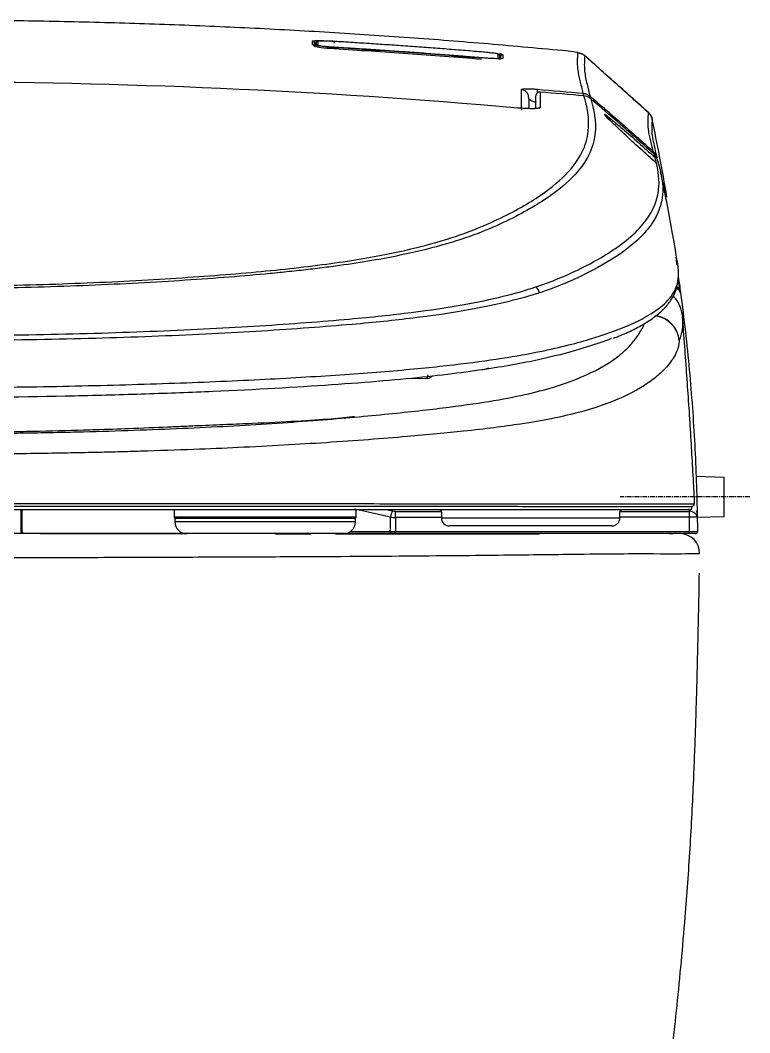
# Model space of a CAD drawing. Header units: millimetres. Extents: x -8699 to 14519, y -2727 to 7848.
# Drawn here: x 2620.3 to 2805.5, y -1674.9 to -1417.9 of the extents above; entities that cross this region are included whole.
import ezdxf

# ---------------------------------------------------------------- set-up
doc = ezdxf.new("R2010")
doc.units = ezdxf.units.MM
doc.linetypes.add('CENTER', pattern=[2, 1.25, -0.25, 0.25, -0.25])
doc.layers.add('1', color=7, linetype='Continuous', true_color=0xffffff)

msp = doc.modelspace()

# ---------------------------------------------------------------- linework, layer by layer
at = {"layer": '1', "color": 7, "linetype": 'Continuous'}
for p, q in [((2694.98, -1423.35), (2694.98, -1423.64)), ((2695.13, -1424.28), (2695.13, -1423.89)), ((2742.26, -1427.64), (2742.26, -1427.21)), ((2719.68, -1508.77), (2723.46, -1508.78)), ((2799.01, -1533.92), (2791.78, -1533.73)), ((2799.01, -1543.87), (2799.01, -1533.92)), ((2620.6, -1547.7), (2620.6, -1542.2)), ((2659.41, -1542.2), (2659.41, -1543.9)), ((2659.61, -1544.4), (2659.61, -1545.22)), ((2705.41, -1544.4), (2659.61, -1544.4)), ((2705.41, -1545.22), (2705.41, -1544.4)), ((2705.61, -1543.9), (2705.61, -1542.2)), ((2727.23, -1542.7), (2727.23, -1544.22)), ((2772.54, -1544.22), (2772.54, -1542.7)), ((2792.18, -1544.05), (2799.01, -1543.87)), ((2770.54, -1546.22), (2729.23, -1546.22)), ((2626.97, -1548.2), (2622.5, -1548.2)), ((2625.5, -1548.2), (2624.71, -1548.2)), ((2635.45, -1548.2), (2625.5, -1548.2)), ((2625.5, -1548.2), (2626.47, -1548.2)), ((2626.47, -1548.2), (2662.08, -1548.2)), ((2626.99, -1548.2), (2626.97, -1548.2)), ((2628.22, -1548.2), (2628.43, -1548.2)), ((2630.21, -1548.2), (2628.22, -1548.2)), ((2628.43, -1548.2), (2630.42, -1548.2)), ((2630.42, -1548.2), (2630.21, -1548.2)), ((2635.38, -1548.2), (2637.37, -1548.2)), ((2635.38, -1548.2), (2635.38, -1548.2)), ((2635.38, -1548.2), (2635.45, -1548.2)), ((2637.44, -1548.2), (2637.37, -1548.2)), ((2637.37, -1548.2), (2637.37, -1548.2)), ((2649.37, -1548.2), (2637.44, -1548.2)), ((2637.44, -1548.2), (2637.44, -1548.2)), ((2642.15, -1548.2), (2640.16, -1548.2)), ((2640.16, -1548.2), (2640.37, -1548.2)), ((2640.37, -1548.2), (2642.36, -1548.2)), ((2642.36, -1548.2), (2642.15, -1548.2)), ((2650.66, -1548.2), (2648.67, -1548.2)), ((2648.67, -1548.2), (2648.88, -1548.2)), ((2648.88, -1548.2), (2650.87, -1548.2)), ((2649.31, -1548.2), (2651.29, -1548.2)), ((2649.31, -1548.2), (2649.31, -1548.2)), ((2649.31, -1548.2), (2649.37, -1548.2)), ((2650.87, -1548.2), (2650.66, -1548.2)), ((2651.36, -1548.2), (2651.29, -1548.2)), ((2651.29, -1548.2), (2651.29, -1548.2)), ((2659.65, -1548.2), (2651.36, -1548.2)), ((2651.36, -1548.2), (2651.36, -1548.2)), ((2659.48, -1548.2), (2657.8, -1548.2)), ((2657.8, -1548.2), (2658.01, -1548.2)), ((2658.01, -1548.2), (2660, -1548.2)), ((2660, -1548.2), (2659.48, -1548.2)), ((2659.65, -1548.2), (2662.08, -1548.2)), ((2662.24, -1548.2), (2660.33, -1548.2)), ((2687.14, -1548.3), (2685.14, -1548.3)), ((2694.14, -1548.3), (2687.14, -1548.3)), ((2750.14, -1548.3), (2700.39, -1548.3)), ((2716.15, -1548.2), (2702.78, -1548.2)), ((2790.23, -1548.2), (2715.61, -1548.2)), ((2788.22, -1548.2), (2716.15, -1548.2)), ((2752.14, -1548.3), (2750.14, -1548.3)), ((2791.43, -1548.2), (2788.22, -1548.2))]:
    msp.add_line(p, q, dxfattribs=at)
at = {"layer": '1', "color": 8, "linetype": 'Continuous'}
for p, q in [((2695.3, -1423.55), (2695.3, -1424.5)), ((2742.14, -1427.84), (2742.14, -1426.89)), ((2620.79, -1542.2), (2620.79, -1547.7)), ((2659.41, -1543.9), (2705.61, -1543.9)), ((2715.62, -1542.61), (2727.22, -1542.6)), ((2727.23, -1544.1), (2715.62, -1544.11)), ((2727.23, -1544.22), (2772.54, -1544.22)), ((2790.18, -1544.04), (2772.54, -1544.06)), ((2772.56, -1542.55), (2790.18, -1542.54)), ((2705.41, -1545.22), (2659.61, -1545.22)), ((2620.6, -1547.7), (2620.79, -1547.7)), ((2622.5, -1548.2), (2622.5, -1548.2)), ((2626.97, -1548.2), (2626.97, -1548.2)), ((2704.12, -1547.69), (2714.28, -1547.69)), ((2715.61, -1547.69), (2790.23, -1547.69))]:
    msp.add_line(p, q, dxfattribs=at)
at = {"layer": '1', "color": 7, "linetype": 'Continuous'}
for centre, radius, start, end in [((2659.91, -1543.9), 0.5, 180, 270), ((2705.11, -1543.9), 0.5, 270, 0), ((2729.23, -1544.22), 2, 180, 270), ((2770.54, -1544.22), 2, 270, 0), ((2662.61, -1545.22), 3, 180, 270), ((2702.41, -1545.22), 3, 270, 0)]:
    msp.add_arc(centre, radius, start, end, dxfattribs=at)
at = {"layer": '1', "color": 7, "linetype": 'Continuous', "extrusion": (0, 0, -1)}
for centre, start, end in [((-2726.73, -1542.7), 90, 180), ((-2773.04, -1542.7), 0, 90)]:
    msp.add_arc(centre, 0.5, start, end, dxfattribs=at)
at = {"layer": '1', "color": 7, "linetype": 'Continuous', "extrusion": (5.52999e-06, 0, 1)}
msp.add_arc((2787.77, -1553.2, 0.01), 5, 359.7139, 88.5637, dxfattribs=at)
at = {"layer": '1', "color": 7, "linetype": 'Continuous'}
for centre, major_axis, ratio, start_param, end_param in [((2694.48, -1423.65), (0.498, 0.05), 0.998498, 6.183663, 7.697316), ((2699.98, -1423.68), (-0.03, -0.499), 0.004927, 3.194455, 4.71239), ((2747.39, -1437.49), (-2, -0.02), 0.996638, 3.140477, 4.613313), ((2752.21, -1437.11), (1, 0), 0.997777, 1.480567, 3.141593), ((2751.42, -1437.37), (0.17, 1.99), 0.077848, 5.291413, 6.202587), ((2763.06, -1438.39), (0.18, 1.99), 0.076154, 5.457656, 6.202841), ((2763.62, -1438.63), (1.3, 1.52), 0.471674, 5.668058, 6.228943), ((2790.09, -1541.4), (0, 0.8), 0.999695, 3.141593, 4.796082), ((2790.93, -1540.7), (0, 0.5), 0.999682, 3.141593, 4.79615), ((2595.62, -1896.22), (443.55, 0), 0.827876, 1.298708, 1.302292), ((2791.73, -1547.7), (0, -0.5), 0.999998, 0, 0.345067), ((2791.73, -1547.7), (0, -0.5), 0.999998, 0.984658, 1.581858)]:
    msp.add_ellipse(centre, major_axis=major_axis, ratio=ratio, start_param=start_param, end_param=end_param, dxfattribs=at)
at = {"layer": '1', "color": 8, "linetype": 'Continuous'}
for centre, major_axis, ratio, start_param, end_param in [((2752.21, -1441.05), (-1, 0), 0.996949, 4.622245, 5.338396), ((2749.4, -1487.83), (-0.95, 2.85), 0.951883, 4.666015, 5.264382), ((2785.96, -1487.39), (1.98, 0.27), 0.767498, 0.005108, 0.980863), ((2785.94, -1487.27), (1.99, 0.2), 0.996329, 0.037766, 0.924983), ((2780.65, -1499.77), (6.95, -0.8), 0.98098, 0.204124, 1.571326), ((2780.65, -1499.77), (6.55, -2.47), 0.995853, 0.447275, 1.787462), ((2714.82, -1544.06), (-0.45, -1.95), 0.262355, 3.863487, 4.755034), ((2715.62, -1544.15), (0, 2), 0.001161, 4.729804, 5.591727), ((2790.18, -1544.08), (2, 0.04), 0.770266, 6.282543, 7.840039), ((2790.18, -1544.08), (0, -2), 0.001161, 1.588211, 2.450135), ((2790.18, -1544.08), (2, 0.04), 0.017392, 6.282776, 7.852531), ((2621.1, -1548), (0, -0.2), 0.05685, 4.712389, 6.283185), ((2714.41, -1547.7), (0, 0.5), 0.265044, 1.553343, 3.141593), ((2715.61, -1547.7), (0, 0.5), 0.001144, 3.141593, 4.729805), ((2790.23, -1547.7), (0, 0.5), 0.001144, 3.141593, 4.729805)]:
    msp.add_ellipse(centre, major_axis=major_axis, ratio=ratio, start_param=start_param, end_param=end_param, dxfattribs=at)
at = {"layer": '1', "color": 7, "linetype": 'Continuous'}
for points, degree, knots in [([(2757.95, -1425.59), (2751.27, -1424.97), (2737.88, -1423.75), (2717.76, -1422.21), (2697.56, -1420.88), (2677.3, -1419.79), (2656.98, -1418.94), (2636.58, -1418.33), (2616.12, -1417.95), (2602.46, -1417.91), (2595.62, -1417.88)], 3, [0, 0, 0, 0, 0.12387, 0.248032, 0.3725, 0.497291, 0.622419, 0.747903, 0.873757, 1, 1, 1, 1]), ([(2694.98, -1423.65), (2694.98, -1423.81), (2694.98, -1423.96), (2694.98, -1424.27), (2694.98, -1424.43), (2694.98, -1424.59)], 3, [0, 0, 0, 0, 0.50392, 0.50392, 1, 1, 1, 1]), ([(2700.07, -1423.26), (2699.8, -1423.24), (2699.26, -1423.21), (2698.21, -1423.17), (2697.03, -1423.14), (2696.27, -1423.16), (2695.93, -1423.2), (2695.9, -1423.22), (2695.89, -1423.24)], 3, [0, 0, 0, 0, 0.12332, 0.249054, 0.499672, 0.749896, 0.87584, 1, 1, 1, 1]), ([(2700.01, -1424.75), (2699.65, -1424.73), (2698.93, -1424.68), (2697.55, -1424.58), (2696.01, -1424.43), (2695, -1424.28), (2694.67, -1424.2), (2694.61, -1424.17), (2694.6, -1424.17)], 3, [0, 0, 0, 0, 0.141789, 0.285863, 0.570125, 0.853528, 0.996959, 1, 1, 1, 1]), ([(2695.31, -1424.51), (2695.3, -1424.58), (2695.82, -1424.68), (2697.58, -1424.89), (2698.81, -1425), (2700.06, -1425.07)], 3, [0, 0, 0, 0, 0.5, 0.5, 1, 1, 1, 1]), ([(2695.89, -1424.19), (2695.9, -1424.21), (2695.93, -1424.24), (2696.27, -1424.32), (2697.03, -1424.43), (2698.21, -1424.55), (2699.26, -1424.63), (2699.81, -1424.67), (2700.08, -1424.68)], 3, [0, 0, 0, 0, 0.1232, 0.249349, 0.499665, 0.749508, 0.875842, 1, 1, 1, 1]), ([(2741.61, -1426.5), (2741.59, -1426.48), (2741.56, -1426.45), (2741.22, -1426.37), (2740.46, -1426.24), (2739.28, -1426.1), (2738.23, -1425.99), (2737.68, -1425.95), (2737.41, -1425.92)], 3, [0, 0, 0, 0, 0.123305, 0.249447, 0.49967, 0.749478, 0.875791, 1, 1, 1, 1]), ([(2761.92, -1426.13), (2761.92, -1426.08), (2761.46, -1425.99), (2759.97, -1425.79), (2758.99, -1425.68), (2757.95, -1425.59)], 3, [0, 0, 0, 0, 0.5, 0.5, 1, 1, 1, 1]), ([(2742.75, -1427.6), (2742.74, -1427.6), (2742.68, -1427.62), (2742.34, -1427.65), (2741.34, -1427.66), (2739.79, -1427.59), (2738.42, -1427.5), (2737.7, -1427.44), (2737.34, -1427.42)], 3, [0, 0, 0, 0, 0.00347, 0.147436, 0.431364, 0.714648, 0.85807, 1, 1, 1, 1]), ([(2742.3, -1427.1), (2742.3, -1427.04), (2742.31, -1426.99), (2742.35, -1426.88), (2742.38, -1426.83), (2742.45, -1426.74), (2742.49, -1426.7), (2742.58, -1426.65), (2742.64, -1426.62), (2742.72, -1426.6), (2742.75, -1426.6), (2742.8, -1426.6), (2742.82, -1426.6), (2742.84, -1426.6)], 3, [0, 0, 0, 0, 0.203838, 0.203838, 0.407677, 0.407677, 0.611515, 0.611515, 0.815354, 0.815354, 0.920682, 0.920682, 1, 1, 1, 1]), ([(2742.3, -1427.64), (2742.3, -1427.61), (2742.3, -1427.59), (2742.3, -1427.41), (2742.3, -1427.25), (2742.3, -1427.1)], 3, [0, 0, 0, 0, 0.1347, 0.1347, 1, 1, 1, 1]), ([(2779.88, -1441.36), (2778.58, -1440.22), (2775.97, -1437.9), (2770.45, -1432.98), (2766.33, -1429.29), (2763.54, -1426.78)], 3, [0, 0, 0, 0, 0.251182, 0.498276, 1, 1, 1, 1]), ([(2779.82, -1441.38), (2779.14, -1440.77), (2778.34, -1440.05), (2777.41, -1439.21), (2776.74, -1438.62), (2774.84, -1436.92), (2772.51, -1434.83), (2769.81, -1432.41), (2767.11, -1429.99), (2764.99, -1428.09), (2763.64, -1426.88)], 3, [0, 0, 0, 0, 0.126179, 0.147851, 0.174122, 0.248823, 0.499995, 0.606753, 0.74895, 1, 1, 1, 1]), ([(2765.14, -1437.81), (2765.06, -1437.74), (2764.98, -1437.67), (2764.67, -1437.46), (2764.42, -1437.33), (2763.92, -1437.15), (2763.68, -1437.1), (2763.43, -1437.08)], 3, [0, 0, 0, 0, 0.169363, 0.169363, 0.611484, 0.611484, 1, 1, 1, 1]), ([(2781.18, -1451.83), (2778.32, -1449.28), (2775.48, -1446.77), (2770.07, -1442.03), (2767.44, -1439.76), (2765.14, -1437.81)], 3, [0, 0, 0, 0, 0.5, 0.5, 1, 1, 1, 1]), ([(2751.68, -1440.25), (2751.7, -1440.24), (2751.74, -1440.23), (2751.64, -1440.26), (2751.14, -1440.32), (2750.13, -1440.35), (2748.71, -1440.31), (2747.43, -1440.23), (2746.7, -1440.16), (2746.49, -1440.14)], 3, [0, 0, 0, 0, 0.043894, 0.153112, 0.339707, 0.568124, 0.755475, 0.928296, 1, 1, 1, 1]), ([(2784.48, -1462.75), (2783.9, -1459.3), (2782.72, -1452.7), (2781.39, -1446.14), (2780.76, -1443)], 3, [0, 0, 0, 0, 0.522237, 1, 1, 1, 1]), ([(2782.11, -1453.45), (2782.1, -1453.37), (2782.08, -1453.29), (2781.99, -1452.99), (2781.89, -1452.77), (2781.62, -1452.3), (2781.42, -1452.04), (2781.18, -1451.83)], 3, [0, 0, 0, 0, 0.132905, 0.132905, 0.497845, 0.497845, 1, 1, 1, 1]), ([(2787.25, -1479.97), (2787.2, -1479.62), (2786.74, -1476.62), (2785.77, -1471.14), (2784.42, -1463.81), (2783.41, -1458.82), (2782.88, -1456.32)], 3, [0, 0, 0, 0, 0.037052, 0.326778, 0.652897, 1, 1, 1, 1]), ([(2787.27, -1484.1), (2787.43, -1483.25), (2787.47, -1482.41), (2787.4, -1481.04), (2787.35, -1480.51), (2787.26, -1479.99)], 3, [0, 0, 0, 0, 0.617321, 0.617321, 1, 1, 1, 1]), ([(2770.95, -1498.57), (2771.39, -1498.41), (2773.24, -1497.71), (2775.98, -1496.44), (2779.18, -1494.71), (2781.85, -1492.86), (2784.07, -1490.86), (2785.76, -1488.68), (2786.78, -1486.62), (2787.09, -1485.32), (2787.16, -1484.81)], 3, [0, 0, 0, 0, 0.038394, 0.168585, 0.301893, 0.44124, 0.587303, 0.73999, 0.89788, 1, 1, 1, 1]), ([(2787.39, -1483.28), (2787.48, -1483.82), (2787.7, -1485.06), (2787.84, -1486.29), (2787.93, -1487)], 3, [0, 0, 0, 0, 0.432191, 1, 1, 1, 1]), ([(2787.79, -1486.87), (2787.79, -1486.82), (2787.74, -1486.45), (2787.67, -1485.87), (2787.59, -1485.08), (2787.53, -1484.58), (2787.5, -1484.31)], 3, [0, 0, 0, 0, 0.026698, 0.225595, 0.549926, 1, 1, 1, 1]), ([(2788.45, -1493.09), (2788.4, -1492.71), (2788.31, -1491.93), (2787.87, -1490.42), (2787.12, -1489.02), (2786.3, -1488.1), (2786.04, -1487.85)], 3, [0, 0, 0, 0, 0.207045, 0.420805, 0.838061, 1, 1, 1, 1]), ([(2787.93, -1487), (2787.93, -1487), (2787.93, -1487.01), (2787.93, -1487.05), (2787.94, -1487.08), (2787.94, -1487.11)], 3, [0, 0, 0, 0, 0.44578, 0.44578, 1, 1, 1, 1]), ([(2787.94, -1487.11), (2788.36, -1490.39), (2789.2, -1496.9), (2790.18, -1506.6), (2790.97, -1516.17), (2791.56, -1525.59), (2791.98, -1534.87), (2792.11, -1541), (2792.18, -1544.04)], 3, [0, 0, 0, 0, 0.173113, 0.343673, 0.511659, 0.677052, 0.839839, 1, 1, 1, 1]), ([(2791.34, -1536.98), (2791.08, -1532.22), (2790.55, -1522.58), (2789.56, -1507.96), (2788.82, -1498.09), (2788.45, -1493.09)], 3, [0, 0, 0, 0, 0.325133, 0.658469, 1, 1, 1, 1]), ([(2770.31, -1498.7), (2768.49, -1499.41), (2766.46, -1500.12), (2761.46, -1501.7), (2758.37, -1502.57), (2751.06, -1504.29), (2746.83, -1505.14), (2736.61, -1506.81), (2730.71, -1507.61), (2720.23, -1508.74), (2716.47, -1509.1), (2708.32, -1509.81), (2703.93, -1510.14), (2690.19, -1511.09), (2680.17, -1511.65), (2663.78, -1512.37), (2658.04, -1512.59), (2646.26, -1512.97), (2640.25, -1513.14), (2621.78, -1513.55), (2608.76, -1513.71), (2595.64, -1513.71)], 3, [0, 0, 0, 0, 0.102907, 0.102907, 0.231063, 0.231063, 0.359219, 0.359219, 0.487376, 0.487376, 0.551454, 0.551454, 0.615532, 0.615532, 0.743688, 0.743688, 0.807766, 0.807766, 0.871844, 0.871844, 1, 1, 1, 1]), ([(2738.18, -1506.45), (2738.31, -1506.44), (2738.69, -1506.38), (2739.05, -1506.23), (2739.28, -1506.1)], 3, [0, 0, 0, 0, 0.341589, 1, 1, 1, 1]), ([(2737.53, -1506.55), (2737.53, -1506.55), (2737.53, -1506.55), (2737.75, -1506.54), (2737.97, -1506.52), (2738.18, -1506.48)], 3, [0, 0, 0, 0, 0.01704, 0.01704, 1, 1, 1, 1]), ([(2723.42, -1508.78), (2723.42, -1508.78), (2723.42, -1508.78), (2723.44, -1508.78), (2723.45, -1508.78), (2723.46, -1508.78)], 3, [0, 0, 0, 0, 0.057864, 0.057864, 1, 1, 1, 1]), ([(2705.22, -1518.51), (2703.58, -1518.72), (2697.26, -1519.36), (2685.73, -1519.98), (2672.79, -1520.53), (2666.86, -1520.78), (2661.83, -1521), (2656.24, -1521.25), (2648.98, -1521.55), (2642.42, -1521.78), (2639.5, -1521.87)], 3, [0, 0, 0, 0, 0.173401, 0.549845, 0.644539, 0.739923, 0.790942, 0.834501, 0.929566, 1, 1, 1, 1]), ([(2791.43, -1540.65), (2791.44, -1540.64), (2791.46, -1540.62), (2791.48, -1540.37), (2791.48, -1539.78), (2791.44, -1538.81), (2791.39, -1537.84), (2791.36, -1537.27), (2791.34, -1536.98)], 3, [0, 0, 0, 0, 0.124907, 0.25039, 0.499639, 0.749061, 0.874627, 1, 1, 1, 1]), ([(2790.09, -1542.2), (2789.4, -1542.2), (2787.22, -1542.2), (2785.03, -1542.2), (2781.39, -1542.2), (2777.51, -1542.2), (2771.88, -1542.2), (2768.8, -1542.2), (2765.5, -1542.2), (2761.82, -1542.2), (2757.69, -1542.2), (2753.1, -1542.2), (2747.89, -1542.2), (2742.12, -1542.2), (2735.36, -1542.2), (2728.1, -1542.2), (2719.63, -1542.2), (2710.77, -1542.2), (2700.16, -1542.2), (2689.57, -1542.2), (2677.63, -1542.2), (2665.42, -1542.2), (2652.3, -1542.2), (2638.65, -1542.2), (2624.71, -1542.2), (2617.5, -1542.2), (2610.32, -1542.2), (2602.9, -1542.2), (2595.65, -1542.2)], 2, [0, 0, 0, 0.125, 0.125, 0.25, 0.25, 0.375, 0.375, 0.4375, 0.4375, 0.5, 0.5, 0.5625, 0.5625, 0.625, 0.625, 0.6875, 0.6875, 0.75, 0.75, 0.8125, 0.8125, 0.875, 0.875, 0.9375, 0.9375, 0.96875, 0.96875, 1, 1, 1]), ([(2715.62, -1542.61), (2715.61, -1542.61), (2715.61, -1542.61), (2715.34, -1542.61), (2715.07, -1542.58), (2714.82, -1542.52)], 3, [0, 0, 0, 0, 0.011269, 0.011269, 1, 1, 1, 1]), ([(2787.76, -1548.2), (2787.77, -1548.2), (2787.77, -1548.2), (2787.76, -1548.2), (2787.77, -1548.2), (2787.78, -1548.2), (2787.82, -1548.2), (2787.58, -1548.2), (2787.41, -1548.2), (2787.1, -1548.2), (2786.87, -1548.2), (2785.88, -1548.2), (2784.93, -1548.2), (2780.98, -1548.2), (2776.92, -1548.2), (2767.67, -1548.2), (2764.12, -1548.2), (2755.55, -1548.2), (2750.5, -1548.2), (2740.97, -1548.2), (2737.46, -1548.2), (2729.62, -1548.2), (2725.25, -1548.2), (2710.81, -1548.2), (2699.53, -1548.2), (2680.07, -1548.2), (2673.21, -1548.2), (2659.05, -1548.2), (2651.7, -1548.2), (2636.41, -1548.2), (2628.39, -1548.2), (2612.17, -1548.2), (2603.96, -1548.2), (2595.62, -1548.2)], 3, [0, 0, 0, 0, 0.25, 0.25, 0.3125, 0.3125, 0.375, 0.375, 0.40625, 0.40625, 0.4375, 0.4375, 0.5, 0.5, 0.625, 0.625, 0.6875, 0.6875, 0.75, 0.75, 0.78125, 0.78125, 0.8125, 0.8125, 0.875, 0.875, 0.90625, 0.90625, 0.9375, 0.9375, 0.96875, 0.96875, 1, 1, 1, 1]), ([(2621.1, -1548.2), (2621.08, -1548.2), (2621.06, -1548.19), (2620.98, -1548.19), (2620.92, -1548.17), (2620.84, -1548.13), (2620.81, -1548.11), (2620.74, -1548.05), (2620.7, -1548.01), (2620.64, -1547.91), (2620.62, -1547.86), (2620.6, -1547.77), (2620.6, -1547.73), (2620.6, -1547.7)], 3, [0, 0, 0, 0, 0.079764, 0.079764, 0.295446, 0.295446, 0.429773, 0.429773, 0.644884, 0.644884, 0.860075, 0.860075, 1, 1, 1, 1]), ([(2622.5, -1548.2), (2622.5, -1548.2), (2622.48, -1548.2), (2622.43, -1548.2), (2622.39, -1548.2), (2622.29, -1548.2), (2622.23, -1548.2), (2622.1, -1548.2), (2622.03, -1548.2), (2621.91, -1548.2), (2621.88, -1548.2), (2621.84, -1548.2)], 3, [0, 0, 0, 0, 0.223155, 0.223155, 0.446844, 0.446844, 0.670396, 0.670396, 0.893652, 0.893652, 1, 1, 1, 1]), ([(2784.98, -1548.2), (2785.09, -1548.2), (2785.2, -1548.2), (2785.41, -1548.2), (2785.51, -1548.2), (2785.69, -1548.2), (2785.77, -1548.2), (2785.88, -1548.2), (2785.93, -1548.2), (2785.97, -1548.2), (2785.98, -1548.2), (2785.98, -1548.2)], 3, [0, 0, 0, 0, 0.214883, 0.214883, 0.429772, 0.429772, 0.644572, 0.644572, 0.859181, 0.859181, 1, 1, 1, 1]), ([(2791.6, -1548.1), (2791.6, -1548.1), (2791.61, -1548.09), (2791.62, -1548.08), (2791.62, -1548.07)], 3, [0, 0, 0, 0, 0.000082, 1, 1, 1, 1]), ([(2791.62, -1548.07), (2791.62, -1548.07), (2791.63, -1548.06), (2791.63, -1548.05), (2791.63, -1548.04), (2791.63, -1548.04)], 3, [0, 0, 0, 0, 0.138709, 0.990245, 1, 1, 1, 1]), ([(2791.9, -1548.17), (2791.95, -1548.15), (2792.04, -1548.1), (2792.15, -1547.98), (2792.2, -1547.84), (2792.2, -1547.74), (2792.19, -1547.69)], 3, [0, 0, 0, 0, 0.248413, 0.504736, 0.758322, 1, 1, 1, 1]), ([(2792.77, -1553.23), (2792.79, -1553.22), (2792.78, -1553.22), (2792.77, -1553.22), (2792.76, -1553.22), (2792.76, -1553.22), (2792.77, -1553.22), (2792.76, -1553.22)], 3, [0, 0, 0, 0, 0.09693, 0.09693, 0.277544, 0.277544, 1, 1, 1, 1]), ([(2762.52, -1840.71), (2762.52, -1840.71), (2762.53, -1840.61), (2762.59, -1840.05), (2762.73, -1838.86), (2762.94, -1837.11), (2763.21, -1834.89), (2763.53, -1832.33), (2763.88, -1829.63), (2764.29, -1826.47), (2764.89, -1822.07), (2765.68, -1816.42), (2766.64, -1809.91), (2767.63, -1803.37), (2768.64, -1796.9), (2769.53, -1791.3), (2770.3, -1786.62), (2770.93, -1782.77), (2771.56, -1779), (2772.33, -1774.4), (2773.23, -1769.14), (2774.21, -1763.38), (2775.16, -1757.8), (2776.07, -1752.35), (2776.93, -1746.98), (2777.75, -1741.64), (2778.59, -1736.01), (2779.45, -1730.05), (2780.24, -1724.23), (2780.94, -1718.92), (2781.55, -1714.27), (2782.27, -1708.75), (2783.1, -1702.19), (2784.05, -1694.54), (2784.99, -1686.74), (2786.01, -1677.87), (2787.09, -1667.9), (2788.17, -1656.83), (2789.06, -1646.45), (2789.79, -1636.83), (2790.38, -1628.05), (2790.87, -1619.27), (2791.26, -1611.19), (2791.56, -1603.81), (2791.8, -1597.18), (2791.99, -1590.79), (2792.16, -1584.7), (2792.28, -1579.58), (2792.38, -1575.45), (2792.45, -1572.25), (2792.52, -1569.25), (2792.58, -1566.49), (2792.63, -1563.93), (2792.67, -1561.6), (2792.7, -1559.69), (2792.71, -1558.64), (2792.71, -1558.24)], 3, [0, 0, 0, 0, 0.020932, 0.047255, 0.069695, 0.0897, 0.107384, 0.119313, 0.130359, 0.140892, 0.151405, 0.169005, 0.186878, 0.204645, 0.222251, 0.239707, 0.250625, 0.26167, 0.273006, 0.284843, 0.306619, 0.33031, 0.355656, 0.382211, 0.409436, 0.436744, 0.463539, 0.493374, 0.520895, 0.537685, 0.55327, 0.567972, 0.589055, 0.609775, 0.630721, 0.652181, 0.68167, 0.71194, 0.742659, 0.765898, 0.789419, 0.813506, 0.838058, 0.857622, 0.876683, 0.894827, 0.911709, 0.927156, 0.936155, 0.94482, 0.953419, 0.96224, 0.971532, 0.981481, 0.992221, 1, 1, 1, 1])]:
    msp.add_open_spline(points, degree=degree, knots=knots, dxfattribs=at)
at = {"layer": '1', "color": 8, "linetype": 'Continuous'}
for points, knots in [([(2694.51, -1423.15), (2694.53, -1423.14), (2694.57, -1423.1), (2695.01, -1423.05), (2696.01, -1423.03), (2697.56, -1423.06), (2698.93, -1423.12), (2699.65, -1423.16), (2700.01, -1423.18)], [0, 0, 0, 0, 0.124504, 0.251174, 0.50074, 0.749455, 0.875457, 1, 1, 1, 1]), ([(2694.51, -1424.11), (2694.51, -1423.94), (2694.51, -1423.78), (2694.51, -1423.46), (2694.51, -1423.31), (2694.51, -1423.15)], [0, 0, 0, 0, 0.501572, 0.501572, 1, 1, 1, 1]), ([(2700.06, -1425.07), (2706.28, -1425.47), (2718.73, -1426.26), (2731.16, -1427.24), (2737.39, -1427.73)], [0, 0, 0, 0, 0.499491, 1, 1, 1, 1]), ([(2737.41, -1427.51), (2731.19, -1427.02), (2718.75, -1426.03), (2706.3, -1425.24), (2700.07, -1424.85)], [0, 0, 0, 0, 0.500152, 1, 1, 1, 1]), ([(2741.93, -1426.36), (2742.12, -1426.39), (2742.46, -1426.45), (2742.79, -1426.54), (2742.83, -1426.58), (2742.84, -1426.6)], [0, 0, 0, 0, 0.325917, 0.66534, 1, 1, 1, 1]), ([(2763.25, -1436.41), (2763.11, -1435.86), (2762.84, -1434.76), (2762.33, -1432.71), (2761.95, -1430.85), (2761.81, -1429.2), (2761.79, -1428.07), (2761.84, -1427.03), (2761.9, -1426.43), (2761.92, -1426.13)], [0, 0, 0, 0, 0.125004, 0.250007, 0.500009, 0.625007, 0.750003, 0.874999, 1, 1, 1, 1]), ([(2742.84, -1426.6), (2742.84, -1426.75), (2742.84, -1426.91), (2742.84, -1427.23), (2742.84, -1427.39), (2742.84, -1427.55)], [0, 0, 0, 0, 0.497551, 0.497551, 1, 1, 1, 1]), ([(2763.64, -1426.88), (2763.54, -1427.95), (2763.38, -1430.11), (2764.1, -1433.79), (2764.7, -1436.08), (2764.96, -1437.14)], [0, 0, 0, 0, 0.459376, 0.762789, 1, 1, 1, 1]), ([(2747.56, -1435.51), (2747.58, -1435.47), (2747.62, -1435.4), (2747.94, -1435.33), (2748.43, -1435.28), (2749.06, -1435.27), (2749.8, -1435.28), (2750.65, -1435.32), (2751.28, -1435.36), (2751.6, -1435.39)], [0, 0, 0, 0, 0.176518, 0.341414, 0.500221, 0.628475, 0.752007, 0.878887, 1, 1, 1, 1]), ([(2747.62, -1440.67), (2747.61, -1439.76), (2747.59, -1437.95), (2747.57, -1436.32), (2747.56, -1435.51)], [0, 0, 0, 0, 0.502057, 1, 1, 1, 1]), ([(2752.3, -1436.12), (2752.3, -1436.14), (2752.3, -1436.17), (2752.3, -1436.38), (2752.3, -1436.56), (2752.3, -1437.47), (2752.3, -1438.24), (2752.3, -1439.38), (2752.3, -1439.71), (2752.3, -1440.06)], [0, 0, 0, 0, 0.022953, 0.022953, 0.169911, 0.169911, 0.75775, 0.75775, 1, 1, 1, 1]), ([(2763.25, -1436.41), (2763.55, -1436.46), (2764.19, -1436.57), (2764.69, -1436.95), (2764.96, -1437.14)], [0, 0, 0, 0, 0.480969, 1, 1, 1, 1]), ([(2691.06, -1480.64), (2697.55, -1479.9), (2703.26, -1479.08), (2713.37, -1477.33), (2717.8, -1476.38), (2729.51, -1473.43), (2735.11, -1471.36), (2744.35, -1467.2), (2748.06, -1465.13), (2754.33, -1461.07), (2756.81, -1459.06), (2762.56, -1453.22), (2764.12, -1449.52), (2764.91, -1442.74), (2764.19, -1439.68), (2763.43, -1437.08)], [0, 0, 0, 0, 0.0625, 0.0625, 0.125, 0.125, 0.25, 0.25, 0.375, 0.375, 0.5, 0.5, 0.75, 0.75, 1, 1, 1, 1]), ([(2765.14, -1437.81), (2765.9, -1440.42), (2766.62, -1443.48), (2765.81, -1450.27), (2764.24, -1453.98), (2758.44, -1459.82), (2755.93, -1461.83), (2749.62, -1465.89), (2745.89, -1467.96), (2736.57, -1472.11), (2730.91, -1474.17), (2719.11, -1477.1), (2714.64, -1478.03), (2707.01, -1479.34), (2704.3, -1479.75), (2699.97, -1480.36), (2698.49, -1480.55), (2695.42, -1480.94), (2693.81, -1481.13), (2692.21, -1481.31)], [0, 0, 0, 0, 0.25, 0.25, 0.5, 0.5, 0.625, 0.625, 0.75, 0.75, 0.875, 0.875, 0.9375, 0.9375, 0.96875, 0.96875, 0.984375, 0.984375, 1, 1, 1, 1]), ([(2751.42, -1438.74), (2751.26, -1438.71), (2750.92, -1438.64), (2750.46, -1438.49), (2750.05, -1438.31), (2749.74, -1438.11), (2749.6, -1437.96), (2749.55, -1437.89)], [0, 0, 0, 0, 0.138382, 0.307472, 0.511329, 0.750606, 1, 1, 1, 1]), ([(2764.96, -1437.14), (2765.77, -1437.84), (2767.4, -1439.23), (2769.95, -1441.44), (2772.59, -1443.74), (2775.32, -1446.14), (2778.15, -1448.63), (2780.06, -1450.34), (2781.03, -1451.2)], [0, 0, 0, 0, 0.160808, 0.322871, 0.487034, 0.654107, 0.824856, 1, 1, 1, 1]), ([(2752.3, -1440.06), (2752.3, -1440.2), (2751.9, -1440.3), (2750.48, -1440.35), (2749.87, -1440.35), (2748.38, -1440.3), (2747.51, -1440.24), (2746.62, -1440.16)], [0, 0, 0, 0, 0.5, 0.5, 0.75, 0.75, 1, 1, 1, 1]), ([(2781.81, -1454.14), (2780.41, -1452.89), (2779.02, -1451.65), (2776.28, -1449.16), (2774.91, -1447.9), (2772.38, -1445.55), (2771.19, -1444.43), (2769.31, -1442.59), (2768.67, -1441.92), (2768.56, -1441.61), (2769.12, -1442.01), (2770.87, -1443.43), (2772.04, -1444.41), (2774.52, -1446.55), (2775.88, -1447.74), (2778.61, -1450.15), (2780.02, -1451.4), (2781.42, -1452.66)], [0, 0, 0, 0, 0.125, 0.125, 0.25, 0.25, 0.375, 0.375, 0.5, 0.5, 0.625, 0.625, 0.75, 0.75, 0.875, 0.875, 1, 1, 1, 1]), ([(2781.03, -1451.2), (2780.51, -1449.08), (2780.01, -1447.17), (2779.62, -1443.89), (2779.72, -1442.51), (2779.82, -1441.38)], [0, 0, 0, 0, 0.5, 0.5, 1, 1, 1, 1]), ([(2780.76, -1443), (2780.65, -1444.13), (2780.55, -1445.5), (2780.84, -1447.79), (2780.96, -1448.48), (2781.12, -1449.21)], [0, 0, 0, 0, 0.716753, 0.716753, 1, 1, 1, 1]), ([(2781.42, -1452.66), (2781.37, -1452.49), (2781.33, -1452.32), (2781.24, -1452.05), (2781.21, -1451.94), (2781.18, -1451.83)], [0, 0, 0, 0, 0.60519, 0.60519, 1, 1, 1, 1]), ([(2751.21, -1485.57), (2755.37, -1484.2), (2758.76, -1482.77), (2764.75, -1479.86), (2767.36, -1478.42), (2774.12, -1474.13), (2777.21, -1471.35), (2783.19, -1463.27), (2782.81, -1458.26), (2781.81, -1454.14)], [0, 0, 0, 0, 0.125, 0.125, 0.25, 0.25, 0.5, 0.5, 1, 1, 1, 1]), ([(2781.42, -1452.66), (2781.43, -1452.67), (2781.43, -1452.7), (2781.45, -1452.74), (2781.46, -1452.78), (2781.46, -1452.8), (2781.47, -1452.81)], [0, 0, 0, 0, 0.27, 0.54, 0.81, 1, 1, 1, 1]), ([(2781.77, -1453.98), (2781.74, -1453.86), (2781.68, -1453.62), (2781.59, -1453.27), (2781.52, -1453), (2781.48, -1452.85), (2781.47, -1452.81)], [0, 0, 0, 0, 0.299982, 0.599963, 0.899945, 1, 1, 1, 1]), ([(2781.77, -1453.98), (2781.78, -1453.99), (2781.78, -1454.02), (2781.79, -1454.06), (2781.8, -1454.1), (2781.81, -1454.13), (2781.81, -1454.14)], [0, 0, 0, 0, 0.27, 0.54, 0.81, 1, 1, 1, 1]), ([(2783.41, -1461.3), (2783.33, -1463.63), (2782.73, -1466.11), (2779.44, -1471.6), (2776.46, -1474.62), (2769.48, -1479.28), (2766.72, -1480.85), (2760.32, -1484.02), (2756.68, -1485.59), (2752.15, -1487.06)], [0, 0, 0, 0, 0.308085, 0.308085, 0.654043, 0.654043, 0.827021, 0.827021, 1, 1, 1, 1]), ([(2595.64, -1485.43), (2604.85, -1485.43), (2614.03, -1485.28), (2631.61, -1484.79), (2640.05, -1484.45), (2656.34, -1483.59), (2663.98, -1483.1), (2678.25, -1481.97), (2684.91, -1481.35), (2691.06, -1480.64)], [0, 0, 0, 0, 0.25, 0.25, 0.5, 0.5, 0.75, 0.75, 1, 1, 1, 1]), ([(2692.21, -1481.31), (2690.67, -1481.48), (2689.06, -1481.66), (2685.82, -1481.99), (2684.17, -1482.15), (2679.12, -1482.62), (2675.63, -1482.92), (2664.79, -1483.76), (2657.06, -1484.26), (2640.57, -1485.11), (2632.03, -1485.45), (2614.25, -1485.94), (2604.96, -1486.08), (2595.64, -1486.08)], [0, 0, 0, 0, 0.0625, 0.0625, 0.125, 0.125, 0.25, 0.25, 0.5, 0.5, 0.75, 0.75, 1, 1, 1, 1]), ([(2751.21, -1502.17), (2756.74, -1501.08), (2761.07, -1499.97), (2768.56, -1497.72), (2771.75, -1496.58), (2779.82, -1493.15), (2783.17, -1490.85), (2786.33, -1487.06), (2786.98, -1485.58), (2787.27, -1484.1)], [0, 0, 0, 0, 0.189592, 0.189592, 0.379184, 0.379184, 0.758368, 0.758368, 1, 1, 1, 1]), ([(2703.85, -1493.72), (2709.6, -1493.21), (2714.86, -1492.65), (2724.36, -1491.46), (2728.62, -1490.82), (2736.34, -1489.44), (2739.8, -1488.71), (2745.98, -1487.19), (2748.73, -1486.39), (2751.21, -1485.57)], [0, 0, 0, 0, 0.25, 0.25, 0.5, 0.5, 0.75, 0.75, 1, 1, 1, 1]), ([(2751.21, -1487.37), (2746.31, -1488.91), (2740.4, -1490.36), (2728.91, -1492.33), (2724.7, -1492.94), (2715.35, -1494.07), (2710.19, -1494.6), (2704.59, -1495.09)], [0, 0, 0, 0, 0.5, 0.5, 0.75, 0.75, 1, 1, 1, 1]), ([(2788.45, -1493.09), (2788.47, -1494.23), (2788.52, -1496.27), (2787.9, -1498.28), (2787.62, -1499.17)], [0, 0, 0, 0, 0.55854, 1, 1, 1, 1]), ([(2595.64, -1497.94), (2605.91, -1497.94), (2616.31, -1497.83), (2636.22, -1497.44), (2645.81, -1497.15), (2664.33, -1496.39), (2672.98, -1495.94), (2689.24, -1494.93), (2696.87, -1494.35), (2703.85, -1493.72)], [0, 0, 0, 0, 0.25, 0.25, 0.5, 0.5, 0.75, 0.75, 1, 1, 1, 1]), ([(2704.59, -1495.09), (2697.56, -1495.71), (2689.88, -1496.27), (2673.51, -1497.28), (2664.8, -1497.72), (2646.15, -1498.46), (2636.5, -1498.74), (2616.45, -1499.13), (2605.98, -1499.23), (2595.64, -1499.24)], [0, 0, 0, 0, 0.25, 0.25, 0.5, 0.5, 0.75, 0.75, 1, 1, 1, 1]), ([(2595.65, -1522.83), (2597.45, -1522.83), (2601.07, -1522.83), (2606.52, -1522.8), (2612.01, -1522.76), (2617.54, -1522.69), (2623.46, -1522.6), (2629.76, -1522.49), (2638.57, -1522.28), (2653.56, -1521.84), (2669.64, -1521.12), (2684.35, -1520.24), (2698.12, -1519.26), (2713.39, -1517.91), (2728.11, -1516.28), (2739.72, -1514.65), (2748.75, -1512.92), (2755.87, -1511.05), (2763.63, -1508.33), (2769.45, -1505.24), (2773.67, -1501.96), (2775.7, -1499.85), (2777.02, -1498.1), (2777.72, -1496.98), (2778.24, -1496.06), (2778.5, -1495.51), (2778.62, -1495.19), (2778.64, -1495.14)], [0, 0, 0, 0, 0.012595, 0.025315, 0.038187, 0.051241, 0.064504, 0.080519, 0.096818, 0.129203, 0.193503, 0.225844, 0.258218, 0.322536, 0.387164, 0.451255, 0.515514, 0.580014, 0.644268, 0.772539, 0.835682, 0.900992, 0.931941, 0.965367, 0.982708, 0.997556, 1, 1, 1, 1]), ([(2787.62, -1499.17), (2787.56, -1499.61), (2787.45, -1500.46), (2787.22, -1501.39), (2786.92, -1502.15), (2786.52, -1502.96), (2785.83, -1504.1), (2784.53, -1505.85), (2782.3, -1508.09), (2777.81, -1511.41), (2771.48, -1514.55), (2763.12, -1517.26), (2755.89, -1518.97), (2746.42, -1520.6), (2734.65, -1522.08), (2718.2, -1523.65), (2702.24, -1524.87), (2687.28, -1525.77), (2676.04, -1526.36), (2663.95, -1526.88), (2654.07, -1527.21), (2646.13, -1527.44), (2640.6, -1527.58), (2633.93, -1527.72), (2626.08, -1527.85), (2617.02, -1527.97), (2606.75, -1528.06), (2599.47, -1528.07), (2595.65, -1528.07)], [0, 0, 0, 0, 0.015706, 0.031136, 0.043803, 0.062375, 0.085937, 0.12491, 0.187284, 0.249645, 0.374196, 0.437959, 0.499268, 0.550151, 0.623904, 0.681395, 0.749153, 0.780636, 0.812, 0.841111, 0.874443, 0.885069, 0.898133, 0.913634, 0.931571, 0.951946, 0.974755, 1, 1, 1, 1]), ([(2595.64, -1511.13), (2604.84, -1511.13), (2614.02, -1511.05), (2631.78, -1510.79), (2640.38, -1510.59), (2657.06, -1510.1), (2665.16, -1509.8), (2680.29, -1509.14), (2687.42, -1508.76), (2700.83, -1507.95), (2707.16, -1507.5), (2718.72, -1506.55), (2723.9, -1506.05), (2733.23, -1505), (2737.4, -1504.46), (2744.91, -1503.33), (2748.24, -1502.76), (2751.21, -1502.17)], [0, 0, 0, 0, 0.125, 0.125, 0.25, 0.25, 0.375, 0.375, 0.5, 0.5, 0.625, 0.625, 0.75, 0.75, 0.875, 0.875, 1, 1, 1, 1]), ([(2738.18, -1506.48), (2738.2, -1506.48), (2738.22, -1506.48), (2738.27, -1506.46), (2738.31, -1506.46), (2738.5, -1506.41), (2738.65, -1506.36), (2738.96, -1506.24), (2739.12, -1506.16), (2739.28, -1506.08)], [0, 0, 0, 0, 0.048148, 0.048148, 0.148284, 0.148284, 0.546502, 0.546502, 1, 1, 1, 1]), ([(2723.42, -1508.78), (2723.42, -1508.78), (2723.43, -1508.78), (2723.48, -1508.78), (2723.54, -1508.78), (2723.87, -1508.77), (2724.15, -1508.7), (2724.58, -1508.48), (2724.74, -1508.37), (2724.9, -1508.24)], [0, 0, 0, 0, 0.005723, 0.005723, 0.106957, 0.106957, 0.644566, 0.644566, 1, 1, 1, 1]), ([(2723.46, -1508.78), (2723.46, -1508.78), (2723.46, -1508.78), (2723.54, -1508.78), (2723.61, -1508.72), (2723.74, -1508.49), (2723.79, -1508.33), (2723.86, -1508.05), (2723.88, -1507.96), (2723.9, -1507.86)], [0, 0, 0, 0, 0.006532, 0.006532, 0.442275, 0.442275, 0.831377, 0.831377, 1, 1, 1, 1]), ([(2639.5, -1521.87), (2638.48, -1521.9), (2633.43, -1522.06), (2625.86, -1522.24), (2616.84, -1522.4), (2609.89, -1522.49), (2602.81, -1522.54), (2598.04, -1522.55), (2595.65, -1522.55)], [0, 0, 0, 0, 0.078776, 0.384479, 0.538454, 0.691546, 0.844987, 1, 1, 1, 1]), ([(2595.65, -1540.57), (2597.44, -1540.57), (2601.13, -1540.57), (2606.83, -1540.57), (2612.85, -1540.57), (2619.17, -1540.58), (2625.77, -1540.58), (2632.63, -1540.58), (2639.71, -1540.58), (2647, -1540.58), (2654.46, -1540.58), (2662.06, -1540.59), (2669.75, -1540.59), (2677.49, -1540.59), (2685.25, -1540.59), (2692.96, -1540.59), (2707.08, -1540.59), (2724.35, -1540.6), (2740.41, -1540.6), (2751.07, -1540.62), (2759.33, -1540.63), (2766.37, -1540.63), (2772.9, -1540.64), (2778.64, -1540.64), (2783.48, -1540.64), (2787.27, -1540.65), (2790.03, -1540.65), (2790.95, -1540.65), (2791.43, -1540.65)], [0, 0, 0, 0, 0.011496, 0.023729, 0.036699, 0.050405, 0.064849, 0.08003, 0.095946, 0.112599, 0.129989, 0.148114, 0.166976, 0.186574, 0.206907, 0.227976, 0.249781, 0.328103, 0.395768, 0.45275, 0.499026, 0.55771, 0.62069, 0.687964, 0.759531, 0.835393, 0.915549, 1, 1, 1, 1]), ([(2614.67, -1541.2), (2616.52, -1541.2), (2620.39, -1541.2), (2626.38, -1541.2), (2632.78, -1541.2), (2639.57, -1541.21), (2646.72, -1541.21), (2654.17, -1541.21), (2661.9, -1541.21), (2669.84, -1541.22), (2677.95, -1541.22), (2686.15, -1541.22), (2694.39, -1541.22), (2702.57, -1541.23), (2713.67, -1541.24), (2726.18, -1541.25), (2738.35, -1541.26), (2747.8, -1541.27), (2755.16, -1541.28), (2761.73, -1541.29), (2767.85, -1541.3), (2773.73, -1541.3), (2778.97, -1541.31), (2783.42, -1541.31), (2786.95, -1541.32), (2789.55, -1541.32), (2790.44, -1541.33), (2790.89, -1541.33)], [0, 0, 0, 0, 0.012594, 0.026295, 0.041106, 0.057025, 0.074048, 0.092175, 0.11141, 0.131752, 0.153198, 0.175747, 0.199402, 0.224166, 0.250038, 0.306514, 0.35971, 0.409621, 0.456241, 0.499564, 0.556926, 0.619002, 0.685789, 0.75728, 0.833479, 0.914387, 1, 1, 1, 1]), ([(2715.62, -1544.11), (2715.62, -1544.81), (2715.61, -1545.5), (2715.61, -1546.69), (2715.61, -1547.19), (2715.61, -1547.69)], [0, 0, 0, 0, 0.580254, 0.580254, 1, 1, 1, 1]), ([(2620.79, -1547.7), (2620.79, -1547.72), (2620.79, -1547.74), (2620.8, -1547.79), (2620.81, -1547.83), (2620.85, -1547.88), (2620.87, -1547.91), (2620.91, -1547.94), (2620.93, -1547.96), (2620.98, -1547.98), (2621.01, -1547.99), (2621.06, -1548), (2621.07, -1548), (2621.09, -1548)], [0, 0, 0, 0, 0.139885, 0.139885, 0.355033, 0.355033, 0.570137, 0.570137, 0.704479, 0.704479, 0.920212, 0.920212, 1, 1, 1, 1]), ([(2790.23, -1547.69), (2790.71, -1547.68), (2791.26, -1547.68), (2792.04, -1547.68), (2792.23, -1547.68), (2792.23, -1547.69)], [0, 0, 0, 0, 0.5, 0.5, 1, 1, 1, 1]), ([(2595.62, -1554.3), (2604.01, -1554.3), (2612.29, -1554.28), (2628.63, -1554.25), (2636.73, -1554.23), (2652.19, -1554.18), (2659.64, -1554.15), (2673.99, -1554.1), (2680.92, -1554.07), (2700.79, -1553.98), (2712.36, -1553.91), (2727.27, -1553.78), (2731.83, -1553.74), (2740.01, -1553.65), (2743.67, -1553.61), (2753.64, -1553.5), (2758.93, -1553.43), (2767.87, -1553.33), (2771.55, -1553.3), (2781.17, -1553.25), (2785.42, -1553.32), (2789.62, -1553.28), (2790.64, -1553.26), (2791.72, -1553.24), (2792, -1553.24), (2792.35, -1553.23), (2792.52, -1553.23), (2792.71, -1553.23), (2792.75, -1553.23), (2792.77, -1553.23)], [0, 0, 0, 0, 0.047786, 0.047786, 0.095572, 0.095572, 0.143358, 0.143358, 0.191144, 0.191144, 0.286715, 0.286715, 0.334501, 0.334501, 0.382287, 0.382287, 0.477859, 0.477859, 0.573431, 0.573431, 0.764575, 0.764575, 0.860146, 0.860146, 0.907932, 0.907932, 0.955718, 0.955718, 1, 1, 1, 1])]:
    msp.add_open_spline(points, degree=3, knots=knots, dxfattribs=at)
at = {"layer": '1', "color": 7, "linetype": 'Continuous'}
for points, degree in [([(2695, -1423.63), (2694.98, -1423.64), (2694.98, -1423.64), (2694.98, -1423.65)], 3), ([(2695.14, -1423.89), (2695.15, -1423.76), (2695.21, -1423.64), (2695.31, -1423.56)], 3), ([(2695.13, -1423.89), (2695.11, -1424.19)], 1), ([(2700.07, -1424.85), (2700.07, -1424.92), (2700.06, -1425), (2700.06, -1425.07)], 3), ([(2742.14, -1426.9), (2742.22, -1427), (2742.27, -1427.13), (2742.26, -1427.26)], 3), ([(2742.3, -1427.1), (2742.3, -1427.08), (2742.27, -1427.06), (2742.21, -1427.03)], 3), ([(2746.62, -1440.16), (2696.42, -1435.77), (2646.03, -1433.56), (2595.64, -1433.55)], 3), ([(2763.43, -1437.08), (2759.72, -1436.75), (2756.01, -1436.43), (2752.3, -1436.12)], 3), ([(2749.44, -1437.69), (2749.42, -1437.62), (2749.4, -1437.54), (2749.39, -1437.47)], 3), ([(2749.39, -1437.47), (2749.4, -1438.38), (2749.41, -1439.33), (2749.42, -1440.32)], 3), ([(2751.21, -1440.29), (2751.21, -1439.16), (2751.21, -1438.1), (2751.21, -1437.11)], 3), ([(2780.76, -1442.98), (2780.54, -1441.97), (2779.7, -1441.2)], 2), ([(2779.82, -1441.38), (2780.29, -1441.79), (2780.63, -1442.39), (2780.76, -1443)], 3), ([(2781.12, -1449.21), (2781.35, -1450.33), (2781.65, -1451.54), (2781.97, -1452.82)], 3), ([(2782.11, -1453.45), (2782.81, -1455.75), (2783.51, -1458.4), (2783.41, -1461.3)], 3), ([(2787.09, -1479.98), (2787, -1479.32), (2786.91, -1478.66), (2786.82, -1478)], 3), ([(2786.27, -1488.17), (2786.24, -1488), (2786.22, -1487.82), (2786.2, -1487.65)], 3), ([(2714.29, -1544.02), (2711.28, -1543.34), (2708.27, -1542.66), (2705.25, -1542.01)], 3), ([(2790.18, -1542.54), (2790.18, -1542.32), (2790.17, -1542.11), (2790.17, -1541.89)], 3), ([(2790.89, -1541.18), (2790.89, -1541.19), (2790.88, -1541.2), (2790.88, -1541.2)], 3), ([(2792.16, -1543.07), (2792.13, -1542.76), (2792.11, -1542.45)], 2), ([(2792.18, -1544.04), (2792.2, -1545.26), (2792.22, -1546.47), (2792.23, -1547.69)], 3), ([(2625.51, -1548.2), (2624.61, -1548.2), (2623.71, -1548.2), (2622.82, -1548.2)], 3), ([(2774.83, -1548.2), (2772.53, -1548.2), (2770, -1548.2), (2767.42, -1548.2)], 3), ([(2785.5, -1548.2), (2784.92, -1548.2), (2783.57, -1548.2), (2781.6, -1548.2)], 3), ([(2791.73, -1548.2), (2791.73, -1548.2), (2791.02, -1548.2), (2790.23, -1548.2)], 3)]:
    msp.add_open_spline(points, degree=degree, dxfattribs=at)
at = {"layer": '1', "color": 8, "linetype": 'Continuous'}
for points, degree in [([(2695.53, -1423.36), (2695.3, -1423.55)], 1), ([(2695.53, -1423.36), (2695.62, -1423.28), (2695.76, -1423.23), (2695.89, -1423.24)], 3), ([(2695.53, -1424.31), (2695.53, -1423.36)], 1), ([(2695.89, -1423.24), (2695.89, -1423.54), (2695.89, -1423.86), (2695.89, -1424.19)], 3), ([(2700.07, -1424.85), (2699.18, -1424.8), (2698.29, -1424.73), (2697.55, -1424.65)], 3), ([(2741.61, -1427.45), (2741.61, -1427.12), (2741.61, -1426.8), (2741.61, -1426.5)], 3), ([(2742.14, -1426.89), (2741.95, -1426.67)], 1), ([(2741.95, -1426.67), (2741.95, -1427.62)], 1), ([(2751.6, -1435.39), (2755.48, -1435.71), (2759.36, -1436.05), (2763.25, -1436.41)], 3), ([(2781.03, -1451.2), (2781.5, -1451.61), (2781.84, -1452.21), (2781.97, -1452.82)], 3), ([(2752.15, -1487.06), (2751.84, -1487.17), (2751.53, -1487.27), (2751.21, -1487.37)], 3), ([(2790.89, -1541.33), (2790.9, -1541.31), (2790.91, -1541.3), (2790.92, -1541.26)], 3), ([(2714.28, -1547.69), (2714.28, -1546.47), (2714.28, -1545.25), (2714.29, -1544.02)], 3), ([(2714.29, -1544.02), (2714.72, -1544.08), (2715.16, -1544.11), (2715.62, -1544.11)], 3), ([(2790.23, -1547.69), (2790.22, -1546.47), (2790.2, -1545.26), (2790.18, -1544.04)], 3), ([(2714.28, -1547.69), (2714.71, -1547.69), (2715.16, -1547.69), (2715.61, -1547.69)], 3)]:
    msp.add_open_spline(points, degree=degree, dxfattribs=at)
for points, weights in [([(2700.01, -1423.18), (2700.34, -1423.2), (2700.66, -1423.22)], [0.995858439627, 0.995858800105, 0.995859162819]), ([(2700.08, -1424.68), (2700.08, -1424.7), (2700.07, -1424.85)], [1, 0.924156305686, 1]), ([(2700.08, -1424.68), (2718.75, -1425.81), (2737.42, -1427.35)], [0.994322362377, 0.994342985783, 0.994370926665]), ([(2741.94, -1426.67), (2741.81, -1426.52), (2741.61, -1426.5)], [0.999987084019, 0.925128338663, 1])]:
    msp.add_rational_spline(points, weights, degree=2, dxfattribs=at)
at = {"layer": '1', "color": 7, "linetype": 'Continuous'}
for points, weights in [([(2737.41, -1425.92), (2718.74, -1424.39), (2700.07, -1423.26)], [0.995824209548, 0.995796232486, 0.995775582849]), ([(2695.89, -1424.19), (2695.68, -1424.18), (2695.53, -1424.31)], [1, 0.925123340436, 0.999998938938]), ([(2737.34, -1427.42), (2718.68, -1425.88), (2700.01, -1424.75)], [0.994302488975, 0.994274571557, 0.994253968052]), ([(2761.92, -1426.13), (2762.9, -1426.22), (2763.64, -1426.88)], [1, 0.949993543076, 1])]:
    msp.add_rational_spline(points, weights, degree=2, dxfattribs=at)
at = {"layer": '1', "color": 8, "linetype": 'CENTER'}
msp.add_open_spline([(2805.51, -1538.89), (2800.51, -1538.89), (2772.61, -1538.89)], degree=1, knots=[0, 0, 0.151976, 1, 1], dxfattribs=at)

doc.saveas('drawing.dxf')
